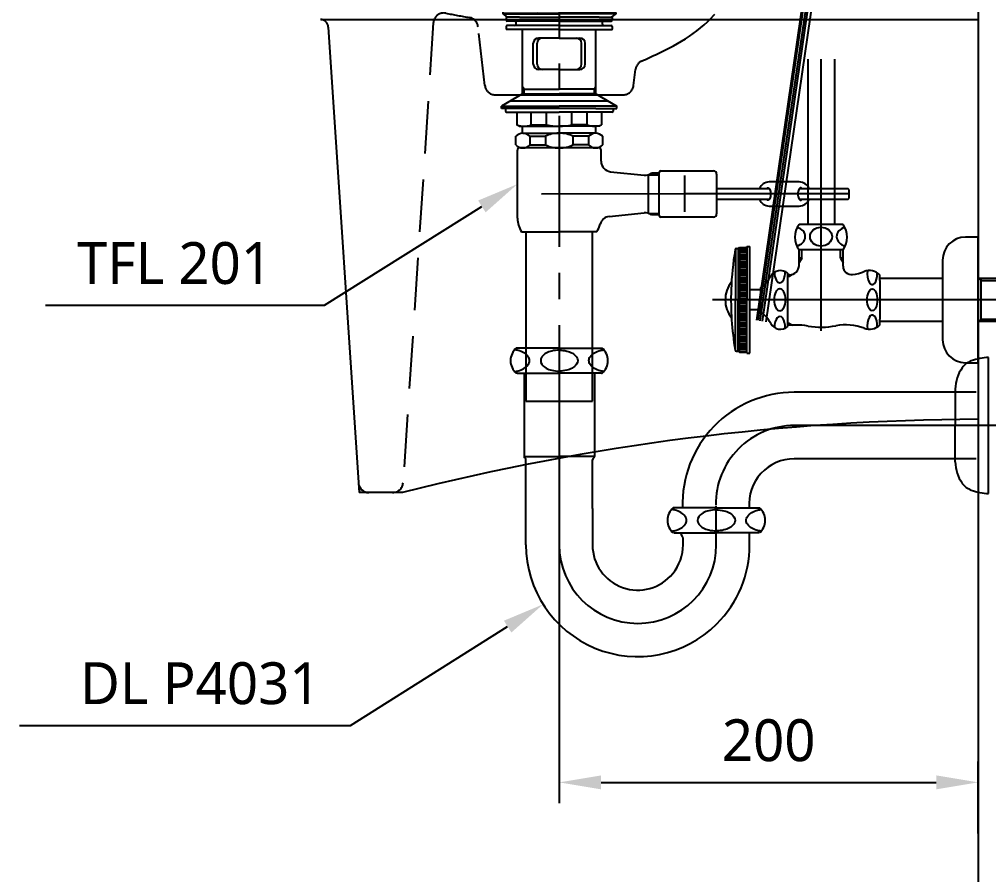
# Model space of a CAD drawing. Extents: x 0 to 6125, y 0 to 2100.
# Drawn here: x 1903.9 to 2366.7, y 444.7 to 853.2 of the extents above; entities that cross this region are included whole.
import ezdxf

# ---------------------------------------------------------------- set-up
doc = ezdxf.new("R2010")
doc.units = 0
doc.header["$LTSCALE"] = 50
doc.header["$MEASUREMENT"] = 0
doc.linetypes.add('CENTER', pattern=[2, 1.25, -0.25, 0.25, -0.25])
doc.linetypes.add('HIDDEN', pattern=[0.375, 0.25, -0.125])
doc.layers.get('0').update_dxf_attribs({"linetype": 'CONTINUOUS'})
doc.layers.get('DEFPOINTS').update_dxf_attribs({"linetype": 'CONTINUOUS'})
for name, color, linetype in [('1', 2, 'CENTER'), ('2', 2, 'HIDDEN'), ('3', 3, 'CONTINUOUS'), ('4', 4, 'CONTINUOUS'), ('6', 6, 'CONTINUOUS'), ('7', 7, 'CONTINUOUS')]:
    doc.layers.add(name, color=color, linetype=linetype)
doc.styles.get("Standard").update_dxf_attribs({"font": 'NanumGothic.ttf'})
doc.dimstyles.get("Standard").update_dxf_attribs({"dimtxt": 2.5, "dimasz": 2, "dimexe": 2, "dimexo": 1, "dimgap": 1.5, "dimtad": 1, "dimdec": 0, "dimlfac": 10, "dimrnd": 0.5, "dimzin": 0, "dimdsep": 46, "dimtxsty": 'Standard', "dimcen": 0, "dimclrt": 2, "dimadec": 0, "dimazin": 0, "dimtfac": 1, "dimtdec": 0, "dimtmove": 0, "dimatfit": 3, "dimfxl": 1, "dimtolj": 1, "dimtzin": 0, "dimarcsym": 0})

# ---------------------------------------------------------------- blocks, each defined once
blk = doc.blocks.new('A$C60B437B5')
at = {"layer": '7'}
for p, q in [((80.91063734702584, 0.5427376195686975), (108.0567375117171, 186.0993032576714)), ((105.4316735581251, 182.5679154462607), (79.10722356688711, 0.9046298137564008)), ((105.9907799687207, 182.4490737100125), (79.66924053427829, 0.7918495102351244)), ((81.95266783860279, 0.333632695807637), (108.8400104392549, 184.6859056204441)), ((109.7818690297499, 181.1278663073283), (83.58542889809723, 0.005985491981618907)), ((109.9162978648346, 181.6146791233489), (83.61526353024783, -1.442693019271246e-06))]:
    blk.add_line(p, q, dxfattribs=at)
blk = doc.blocks.new('A$C23220288')
at = {"color": 3}
for p, q in [((229.2403696932324, 193.3692127883531), (149.1114466594954, 56.50942128033944)), ((343.0739467005733, 193.3692127883531), (229.2403696932324, 193.3692127883531))]:
    blk.add_line(p, q, dxfattribs=at)
at = {"layer": '1', "color": 3}
blk.add_solid([(151.9880160816338, 54.82524211209841), (146.2348772373589, 58.19360044858058), (139.0063716500499, 39.2500047475171)], dxfattribs=at)
at = {"layer": '6'}
for p, q in [((45.53208794341117, 145.0000047446824), (45.53208794341299, 66.00000474751971)), ((51.88208794341517, 15.28745934882556), (51.88208794341335, 145.0000047446824)), ((58.23208794341554, 145.0000047446824), (58.23208794341735, 66.00000474751971)), ((58.23208794341735, 66.00000474751971), (41.38208794341335, 66.00000474751971)), ((62.38208794341699, 66.00000474751971), (58.23208794341735, 66.00000474751971)), ((126.8820879434152, 60.00000474752062), (120.8820879434206, 60.00000474752062)), ((126.8820879434152, 4.747520620185242e-06), (126.8820879434152, 60.00000474752062)), ((10.96690330580896, 54.00000474751926), (10.96690330580896, 30.00000474752062)), ((11.55833729019105, 54.50000474752107), (12.38208794341699, 54.50000474752107)), ((12.38208794341699, 54.50000474752107), (12.88208794340972, 55.00000474752062)), ((12.38208794341699, 54.50000474752107), (12.38208794341699, 30.00000474752062)), ((12.88208794340972, 55.00000474752062), (12.88208794340972, 30.00000474752062)), ((12.88208794340972, 55.00000474752062), (16.0820879434159, 55.00000474752062)), ((12.88208794340972, 54.58852328397063), (16.38208794341335, 54.58852328397063)), ((12.88208794340972, 53.58852328396927), (16.38208794341335, 53.58852328396927)), ((12.88208794340972, 52.58852328397018), (16.38208794341335, 52.58852328397018)), ((12.88208794340972, 51.58852328397109), (16.38208794341335, 51.58852328397109)), ((16.38208794341335, 55.50000474752017), (17.88208794340972, 55.50000474752017)), ((16.38208794341335, 55.30000474752035), (16.38208794341335, 55.50000474752017)), ((16.38208794341335, 55.30000474752035), (16.38208794341335, 30.00000474752062)), ((17.88208794340972, 54.50000474752107), (17.88208794340972, 55.50000474752017)), ((17.88208794340972, 30.00000474752062), (17.88208794340972, 54.50000474752107)), ((41.38208794341335, 46.50000474751926), (41.38208794341335, 54.00000474751926)), ((62.38208794341699, 54.00000474752153), (41.38208794341335, 54.00000474751926)), ((42.63208794341335, 50.00000474752062), (42.63208794341335, 54.00000474751926)), ((61.13208794341699, 50.00000474752062), (61.13208794341699, 54.00000474752153)), ((62.38208794341699, 46.0883732637709), (62.38208794341699, 54.00000474752153)), ((12.88208794340972, 50.58852328396972), (16.38208794341335, 50.58852328396972)), ((12.88208794340972, 49.58852328397063), (16.38208794341335, 49.58852328397063)), ((12.88208794340972, 48.58852328396927), (16.38208794341335, 48.58852328396927)), ((12.88208794340972, 47.58852328397018), (16.38208794341335, 47.58852328397018)), ((12.88208794340972, 46.58852328397109), (16.38208794341335, 46.58852328397109)), ((42.63208794341335, 50.00000474752062), (41.38208794341335, 50.00000474752062)), ((42.63208794341335, 50.00000474752062), (41.38208794341335, 47.83494123806042)), ((62.38208794341699, 50.00000474752062), (61.13208794341699, 50.00000474752062)), ((61.13208794341699, 50.00000474752062), (62.38208794341699, 47.83494123806042)), ((109.882087943417, 49.00000474751926), (109.882087943417, 11.00000474751971)), ((12.88208794340972, 45.58852328396972), (16.38208794341335, 45.58852328396972)), ((12.88208794340972, 44.58852328397063), (16.38208794341335, 44.58852328397063)), ((12.88208794340972, 43.58852328396927), (16.38208794341335, 43.58852328396927)), ((12.88208794340972, 42.58852328397018), (16.38208794341335, 42.58852328397018)), ((35.96869048378903, 42.00000474752107), (35.96869048378903, 42.72071896179261)), ((35.96869048378903, 18.00000474752017), (35.96869048378903, 42.00000474752107)), ((36.88208794341517, 42.00000474752107), (35.96869048378903, 42.00000474752107)), ((36.88208794341517, 41.25000474752062), (38.18112604908674, 42.19158276261771)), ((36.88208794341517, 41.25000474752062), (36.88208794341517, 42.00000474752107)), ((79.88321509277012, 39.25113189688238), (79.88321509277012, 41.99889685077471)), ((12.88208794340972, 41.58852328397109), (16.38208794341335, 41.58852328397109)), ((12.88208794340972, 40.58852328396972), (16.38208794341335, 40.58852328396972)), ((12.88208794340972, 39.58852328397063), (16.38208794341335, 39.58852328397063)), ((12.88208794340972, 38.58852328396927), (16.38208794341335, 38.58852328396927)), ((12.88208794340972, 37.58852328397018), (16.38208794341335, 37.58852328397018)), ((27.85527808065308, 41.32151789551165), (27.30291362049866, 40.36479458622273)), ((36.88208794341517, 41.25000474752062), (35.96869048378903, 41.25000474752062)), ((109.882087943417, 40.25000474751926), (79.88208794341699, 40.25000474752153)), ((79.88208794341699, 39.25000474752017), (79.88208794341699, 20.75000474752107)), ((137.8820879434188, 40.25000474751926), (126.8820879434152, 40.25000474751926)), ((126.8820879434152, 39.63304546446273), (126.8820879434152, 20.36761479056543)), ((128.3820879434206, 39.25000474752017), (127.382087943417, 40.25000474751926)), ((128.3820879434206, 19.75000474751971), (128.3820879434206, 40.25000474752153)), ((128.3820879434206, 39.25000474752017), (138.8820879434224, 39.25000474752017)), ((138.8820879434224, 39.25000474752017), (137.8820879434188, 40.25000474751926)), ((138.757804236795, 20.75000474752107), (138.757804236795, 39.25000474752017)), ((12.88208794340972, 36.58852328397109), (16.38208794341335, 36.58852328397109)), ((12.88208794340972, 35.58852328396972), (16.38208794341335, 35.58852328396972)), ((12.88208794340972, 34.58852328397063), (16.38208794341335, 34.58852328397063)), ((12.88208794340972, 33.58852328396927), (16.38208794341335, 33.58852328396927)), ((12.88208794340972, 32.58852328397018), (16.38208794341335, 32.58852328397018)), ((22.96869048378721, 34.75000474751971), (17.88208794340972, 34.75000474751971)), ((22.96869048378721, 35.73234706307096), (22.96869048378721, 34.75000474751971)), ((22.96869048378721, 34.75000474751971), (22.96869048378721, 25.25000474751926)), ((150.4176279641997, 30.00000474752062), (2.901335392380133e-06, 30.00000474752062)), ((10.96690330580896, 6.000004747519711), (10.96690330580896, 30.00000474752062)), ((12.38208794341699, 5.500004747520165), (12.38208794341699, 30.00000474752062)), ((12.88208794340972, 31.58852328397109), (16.38208794341335, 31.58852328397109)), ((12.88208794340972, 30.58852328396972), (16.38208794341335, 30.58852328396972)), ((12.88208794340972, 5.00000474752062), (12.88208794340972, 30.00000474752062)), ((12.88208794340972, 29.41148621107152), (16.38208794341335, 29.41148621107152)), ((12.88208794340972, 28.41148621107016), (16.38208794341335, 28.41148621107016)), ((16.38208794341335, 4.700004747520893), (16.38208794341335, 30.00000474752062)), ((17.88208794340972, 4.500004747521075), (17.88208794340972, 30.00000474752062)), ((12.88208794340972, 27.41148621107106), (16.38208794341335, 27.41148621107106)), ((12.88208794340972, 26.4114862110697), (16.38208794341335, 26.4114862110697)), ((12.88208794340972, 25.41148621107061), (16.38208794341335, 25.41148621107061)), ((12.88208794340972, 24.41148621107152), (16.38208794341335, 24.41148621107152)), ((12.88208794340972, 23.41148621107016), (16.38208794341335, 23.41148621107016)), ((22.96869048378721, 25.25000474751926), (17.88208794340972, 25.25000474751926)), ((22.96869048378721, 24.26766243196801), (22.96869048378721, 25.25000474751926)), ((12.88208794340972, 22.41148621107106), (16.38208794341335, 22.41148621107106)), ((12.88208794340972, 21.4114862110697), (16.38208794341335, 21.4114862110697)), ((12.88208794340972, 20.41148621107061), (16.38208794341335, 20.41148621107061)), ((12.88208794340972, 19.41148621107152), (16.38208794341335, 19.41148621107152)), ((27.85527808065308, 18.67849159952959), (27.30291362049866, 19.63521490881624)), ((36.88208794341517, 18.75000474752062), (35.96869048378903, 18.75000474752062)), ((36.88208794341517, 18.00000474752017), (36.88208794341517, 18.75000474752062)), ((36.88208794341517, 18.75000474752062), (38.18112604908674, 18.00000474752017)), ((79.88208794341699, 18.00000474752017), (79.88208794341699, 20.75000474752107)), ((109.882087943417, 19.75000474751971), (79.88208794341699, 19.75000474751971)), ((79.88208794341699, 19.75000474751971), (79.88208794341699, 19.56826546263449)), ((79.88208794341699, 18.00000474752017), (79.88208794341699, 19.56826546263449)), ((137.8820879434188, 19.75000474751971), (126.8820879434152, 19.75000474751971)), ((127.382087943417, 19.75000474751971), (128.3820879434206, 20.75000474752107)), ((128.3820879434206, 20.75000474752107), (138.8820879434224, 20.75000474752107)), ((137.8820879434188, 19.75000474751971), (138.8820879434224, 20.75000474752107)), ((12.88208794340972, 18.41148621107016), (16.38208794341335, 18.41148621107016)), ((12.88208794340972, 17.41148621107106), (16.38208794341335, 17.41148621107106)), ((12.88208794340972, 16.4114862110697), (16.38208794341335, 16.4114862110697)), ((12.88208794340972, 15.41148621107061), (16.38208794341335, 15.41148621107061)), ((12.88208794340972, 14.41148621107152), (16.38208794341335, 14.41148621107152)), ((35.96869048378903, 17.27929053324863), (35.96869048378903, 18.00000474752017)), ((39.59388047820721, 18.00000474752017), (35.96869048378903, 18.00000474752017)), ((12.88208794340972, 13.41148621107016), (16.38208794341335, 13.41148621107016)), ((12.88208794340972, 12.41148621107106), (16.38208794341335, 12.41148621107106)), ((12.88208794340972, 11.4114862110697), (16.38208794341335, 11.4114862110697)), ((12.88208794340972, 10.41148621107061), (16.38208794341335, 10.41148621107061)), ((12.88208794340972, 9.41148621107152), (16.38208794341335, 9.41148621107152)), ((11.55833729019105, 5.500004747520165), (12.38208794341699, 5.500004747520165)), ((12.38208794341699, 5.500004747520165), (12.88208794340972, 5.00000474752062)), ((12.88208794340972, 8.411486211070155), (16.38208794341335, 8.411486211070155)), ((12.88208794340972, 7.411486211071065), (16.38208794341335, 7.411486211071065)), ((12.88208794340972, 6.4114862110697), (16.38208794341335, 6.4114862110697)), ((12.88208794340972, 5.41148621107061), (16.38208794341335, 5.41148621107061)), ((12.88208794340972, 5.00000474752062), (16.0820879434159, 5.00000474752062)), ((16.38208794341335, 4.500004747521075), (16.38208794341335, 4.700004747520893)), ((16.38208794341335, 4.500004747521075), (17.88208794340972, 4.500004747521075)), ((120.8820879434206, 4.747520620185242e-06), (126.8820879434152, 4.747520620185242e-06))]:
    blk.add_line(p, q, dxfattribs=at)
for centre, radius, start, end in [((49.38208794341517, 60.00000474752176), 10, 143.1301023541221, 216.8698976458779), ((54.38208794341517, 60.00000474752176), 10, 323.1301023541221, 36.8698976458779), ((120.8820879434206, 49.00000474752267), 11, 90, 180), ((153.8820879434134, 30.00000474752176), 145, 170.5065900016866, 178.0568579172545), ((11.55833729019105, 53.80000474752057), 0.7, 90, 170.5065900016738), ((16.0820879434159, 55.30000474752148), 0.3, 270, 0), ((36.88208794341517, 46.50000474752267), 4.5, 270, 0), ((32.49455339573797, 38.64303104350518), 5.356973704017297, 49.56943438416606, 149.9999999999784), ((66.38208794341335, 46.08837326377204), 4, 180, 277.7116784593998), ((63.58725590669746, 66.72771249696359), 24.82770774944122, 277.7116784593998, 290.9661374696676), ((74.97572309331372, 37.00725160344325), 7.000000000000001, 45.48706363701259, 110.9661374696676), ((20.13632116142799, 29.95467150402681), 14, 141.7859267407797, 179.7527285078997), ((15.17855796751246, 47.36479458622432), 14, 303.8098204146526, 329.9999999999784), ((153.8820879434134, 30.00000474752176), 145, 178.0568579172545, 189.4934099983134), ((20.13632116142799, 30.07551077605092), 14, 180.2472714921003, 218.2140732592202), ((15.17855796751246, 12.63521490881919), 14, 30.0000000000216, 56.19017958534743), ((32.49455339573797, 21.35697845153834), 5.356973704017297, 210.0000000000216, 310.4305656157208), ((39.59388221596964, -19.99999525247824), 38, 80.69517649473931, 90.00000262010126), ((51.88208794341517, 55.00000474752176), 38, 260.6951744681883, 280.7372739940156), ((63.58725590669746, -6.727703001920077), 24.82770774944122, 69.03386253033239, 100.7372750192558), ((74.97572309331372, 22.99275789160026), 7.000000000000001, 249.0338625303324, 314.5000000000275), ((120.8820879434206, 11.00000474752085), 11, 180, 270), ((11.55833729019105, 6.200004747520666), 0.7, 189.4934099983262, 270), ((16.0820879434159, 4.70000474752203), 0.3, 0, 90)]:
    blk.add_arc(centre, radius, start, end, dxfattribs=at)
for centre, major_axis, ratio, start_param, end_param in [((39.10882306962958, 60.22758886634108), (-5.229462047218803, 3.869351417327328e-12), 0.8663914056740539, 1.800504353767164, 4.443057795125139), ((64.56476287185069, 60.22758886634108), (5.22946204721841, 1.881421813099497e-12), 0.8663914056741299, 1.824119450324184, 4.498970222125921), ((32.20343538761153, 43.59228836614091), (1.273976081286689e-11, 5.399012755244749), 0.4782041641486401, 1.649186921734261, 4.692658194343605), ((76.32102568367554, 42.50490651256439), (-3.320741573082674e-12, 5.217781285325716), 0.4600900844945636, 1.29201826515198, 4.793094980801548), ((76.32102568367554, 17.58571871743641), (3.144304871859598e-12, 5.217781285325703), 0.4600900844946166, 4.613778576314412, 8.151219719204596), ((32.20343538761153, 16.67956694058955), (3.907600487817031e-10, 5.399012755225271), 0.4782041641520552, 4.681700192045342, 7.825212733867868)]:
    blk.add_ellipse(centre, major_axis=major_axis, ratio=ratio, start_param=start_param, end_param=end_param, dxfattribs=at)
for centre, major_axis, ratio in [((51.88208794341335, 60.22758886634108), (5.229462047218419, -3.202016225048326e-16), 0.8663914056741172), ((32.20343538761153, 30.00000474752085), (-3.305832662220062e-16, -5.399012755244215), 0.4782041641486522), ((76.32102568367554, 30.00000474752085), (-3.120660002568986e-14, -5.217781285324889), 0.4600900844948086)]:
    blk.add_ellipse(centre, major_axis=major_axis, ratio=ratio, dxfattribs=at)
at = {"layer": '1', "color": 2, "insert": (290.2539157525025, 211.6594218988008), "char_height": 20, "attachment_point": 5}
blk.add_mtext('R{\\f??|b0|i0|c0|p49; }1/2', dxfattribs=at)
blk = doc.blocks.new('A$C199A413F')
at = {"layer": '1'}
blk.add_line((50.83334712561009, 143.405590546542), (4.166680458940391, 143.4055905465418), dxfattribs=at)
at = {"layer": '3'}
for p, q in [((12.50001379227615, 194.5999985463214), (11.26869249661104, 196.7327095908519)), ((11.38523183982034, 196.5308575273372), (27.50001379227615, 196.5308575273372)), ((27.50001379227615, 194.5999985463214), (12.50001379227615, 194.5999985463214)), ((15.01528850877366, 194.4157063716744), (25.75001379227251, 193.71433736131)), ((27.50001379227615, 194.5999985463214), (25.75001379227251, 193.71433736131)), ((43.61479574473196, 196.5308575273372), (27.50001379227615, 196.5308575273372)), ((27.50001379227615, 194.5999985463214), (29.25001379227615, 193.71433736131)), ((27.50001379227615, 194.5999985463214), (42.50001379227615, 194.5999985463214)), ((39.98473907578591, 194.4157063716744), (29.25001379227615, 193.71433736131)), ((42.50001379227615, 194.5999985463214), (43.73133508793762, 196.7327095908519)), ((19.22535202505605, 189.7207063317165), (16.50714679478915, 193.5736759297475)), ((25.75001379227251, 193.71433736131), (25.75001379227251, 185.9999985463224)), ((26.98233785331104, 194.3380068402899), (26.55001379227178, 187.9301255652439)), ((28.01768973123762, 194.3380068402899), (28.45001379227688, 187.9301255652439)), ((29.25001379227615, 193.71433736131), (29.25001379227615, 185.9999985463224)), ((35.77467555950352, 189.7207063317165), (38.49288078977042, 193.5736759297475)), ((0.5000137922761496, 185.5999985463217), (0.5000137922761496, 184.9999985463211)), ((10.20001379228052, 185.9999985463224), (0.9000137922776048, 185.9999985463224)), ((27.50001379227615, 185.9999985463224), (10.20001379228052, 185.9999985463224)), ((17.14358907334463, 185.9999985463213), (18.59110901305758, 186.8357245731687)), ((26.55001379227178, 187.954321372934), (27.50001379227615, 187.954321372934)), ((26.75311297808366, 185.9999985463213), (26.55001379227178, 187.954321372934)), ((28.45001379227688, 187.954321372934), (27.50001379227615, 187.954321372934)), ((27.50001379227615, 185.9999985463224), (44.80001379227906, 185.9999985463224)), ((28.24691460646864, 185.9999985463213), (28.45001379227688, 187.954321372934)), ((37.85643851120403, 185.9999985463213), (36.408918571502, 186.8357245731687)), ((44.80001379227906, 185.9999985463224), (54.10001379227469, 185.9999985463224)), ((54.50001379227251, 185.5999985463217), (54.50001379227251, 184.9999985463211)), ((0.5000137922761496, 184.9999985463211), (27.50001379227615, 184.9999985463211)), ((0.5000137922761496, 184.9999985463211), (2.642235802391951, 183.4999985463224)), ((2.198179495349905, 183.2999985463215), (2.198179495349905, 181.9999985463215)), ((8.500012340497051, 183.4999985463224), (2.398179495346994, 183.4999985463224)), ((27.50001379227615, 181.499998546322), (2.698179495353543, 181.499998546322)), ((8.500012340497051, 183.4999985463224), (27.50001379227615, 183.4999985463224)), ((54.50001379227251, 184.9999985463211), (27.50001379227615, 184.9999985463211)), ((46.50001524405161, 183.4999985463224), (27.50001379227615, 183.4999985463224)), ((27.50001379227615, 181.499998546322), (52.30184808920603, 181.499998546322)), ((46.50001524405161, 183.4999985463224), (52.6018480892053, 183.4999985463224)), ((54.50001379227251, 184.9999985463211), (52.35779178216762, 183.4999985463224)), ((52.80184808919876, 183.2999985463215), (52.80184808919876, 181.9999985463215)), ((2.198179495349905, 178.999998546322), (2.198179495349905, 177.6999985463209)), ((27.50001379227615, 177.4999985463211), (2.398179495346994, 177.4999985463211)), ((27.50001379227615, 179.4999985463215), (2.698179495353543, 179.4999985463215)), ((10.00001379227615, 146.9055905465422), (10.00001379227615, 177.4999985463211)), ((27.50001379227615, 179.4999985463215), (52.30184808920603, 179.4999985463215)), ((27.50001379227615, 177.4999985463211), (52.6018480892053, 177.4999985463211)), ((45.00001379227615, 146.9055905465422), (45.00001379227615, 177.4999985463211)), ((52.80184808919876, 178.999998546322), (52.80184808919876, 177.6999985463209)), ((27.50001379227615, 173.4999985463224), (17.62564512151221, 173.4999985463224)), ((27.50001379227615, 173.4999985463224), (37.37438246303645, 173.4999985463224)), ((15.12564512151221, 160.9999985463224), (15.12564512151221, 170.9999985463224)), ((16.89341207447433, 160.9999985463224), (16.89341207447433, 170.9999985463224)), ((38.10661551007433, 160.9999985463224), (38.10661551007433, 170.9999985463224)), ((39.87438246303645, 160.9999985463224), (39.87438246303645, 170.9999985463224)), ((27.50001379227615, 158.4999985463224), (17.62564512151221, 158.4999985463224)), ((27.50001379227615, 158.4999985463224), (37.37438246303645, 158.4999985463224)), ((10.70001379227324, 148.999998546322), (10.00001379227615, 150.2124341116206)), ((10.00001379227615, 148.999998546322), (27.50001379227615, 148.999998546322)), ((10.70001379227324, 146.9055905465422), (10.70001379227324, 148.999998546322)), ((45.00001379227615, 148.999998546322), (27.50001379227615, 148.999998546322)), ((44.30001379227906, 148.999998546322), (45.00001379227615, 150.2124341116206)), ((44.30001379227906, 146.9055905465422), (44.30001379227906, 148.999998546322)), ((10.00001379227615, 146.9055905465422), (1.379227614961565e-05, 140.9055905465419)), ((10.00001379227615, 146.9055905465422), (27.50001379227615, 146.9055905465422)), ((45.00001379227615, 146.9055905465422), (27.50001379227615, 146.9055905465422)), ((45.00001379227615, 146.9055905465422), (55.00001379227615, 140.9055905465419)), ((1.379227614961565e-05, 140.9055905465419), (27.50001379227615, 140.9055905465419)), ((1.379227614961565e-05, 139.9055905465417), (1.379227614961565e-05, 140.9055905465419)), ((10.00001379227615, 139.9055905465417), (1.379227614961565e-05, 139.9055905465417)), ((1.807884550915333, 139.9055905465417), (1.807884550915333, 138.6055905465417)), ((45.00001379227615, 139.9055905465417), (10.00001379227615, 139.9055905465417)), ((55.00001379227615, 140.9055905465419), (27.50001379227615, 140.9055905465419)), ((45.00001379227615, 139.9055905465417), (55.00001379227615, 139.9055905465417)), ((53.19214303363697, 139.9055905465417), (53.19214303363697, 138.6055905465417)), ((55.00001379227615, 139.9055905465417), (55.00001379227615, 140.9055905465419)), ((2.307884550915333, 138.1055905465411), (7.307884550915333, 138.1055905465411)), ((7.307884550915333, 138.1055905465411), (27.50001379227615, 138.1055905465411)), ((7.307884550915333, 138.1055905465411), (7.307884550915333, 131.9829408157312)), ((14.08266683729016, 131.9829408157312), (14.08266683729016, 138.1055905465411)), ((21.48332923058479, 131.9829408157312), (21.48332923058479, 138.1055905465411)), ((47.69214303363333, 138.1055905465411), (27.50001379227615, 138.1055905465411)), ((33.51669835397479, 131.9829408157312), (33.51669835397479, 138.1055905465411)), ((40.91736074726941, 131.9829408157312), (40.91736074726941, 138.1055905465411)), ((52.69214303363333, 138.1055905465411), (47.69214303363333, 138.1055905465411)), ((47.69214303363333, 138.1055905465411), (47.69214303363333, 131.9829408157312)), ((8.30788455091897, 131.4055905465415), (7.307884550915333, 131.9829408157312)), ((8.30788455091897, 131.4055905465415), (9.70788455091315, 131.4055905465415)), ((9.70788455091315, 131.4055905465415), (27.50001379227615, 131.4055905465415)), ((10.00001379227615, 127.9943509401875), (10.00001379227615, 131.4055905465415)), ((14.08266683729016, 131.9829408157312), (21.48332923058479, 131.9829408157312)), ((45.29214303363551, 131.4055905465415), (27.50001379227615, 131.4055905465415)), ((40.91736074726941, 131.9829408157312), (33.51669835397479, 131.9829408157312)), ((45.00001379227615, 127.9943509401875), (45.00001379227615, 131.4055905465415)), ((46.6921430336406, 131.4055905465415), (45.29214303363551, 131.4055905465415)), ((46.6921430336406, 131.4055905465415), (47.69214303363333, 131.9829408157312)), ((6.75631822068317, 122.4433742192963), (6.75631822068317, 126.5566228733479)), ((10.14370936387058, 127.9999985463218), (27.25631822068681, 127.9999985463218)), ((13.531100507058, 126.5566228733479), (13.531100507058, 122.4433742192963)), ((13.531100507058, 126.5566228733479), (20.93176290034171, 126.5566228733479)), ((20.93176290034171, 126.5566228733479), (20.93176290034171, 122.4433742192963)), ((44.85631822067808, 127.9999985463218), (27.74370936387277, 127.9999985463218)), ((41.46892707750158, 126.5566228733479), (34.06826468420695, 126.5566228733479)), ((34.06826468420695, 126.5566228733479), (34.06826468420695, 122.4433742192963)), ((41.46892707750158, 126.5566228733479), (41.46892707750158, 122.4433742192963)), ((48.24370936386549, 122.4433742192963), (48.24370936386549, 126.5566228733479)), ((27.50001379227615, 120.9999985463224), (8.500013792279788, 120.9999985463224)), ((13.531100507058, 122.4433742192963), (20.93176290034171, 122.4433742192963)), ((44.85631822067808, 120.9999985463224), (27.50001379227615, 120.9999985463224)), ((41.46892707750158, 122.4433742192963), (34.06826468420695, 122.4433742192963)), ((44.30001379227906, 120.9999985463224), (44.85631822067808, 120.9999985463224)), ((44.85631822067808, 120.9999985463224), (45.25631822067953, 120.9999985463224)), ((46.50001379227979, 120.9999985463224), (45.00001379227615, 120.9999985463224)), ((7.50001379227615, 87.3976534701643), (7.50001379227615, 119.9999985463211)), ((47.50001379227615, 114.6357584892968), (47.50001379227615, 119.9999985463211)), ((51.96734817410834, 109.6642127196975), (68.00157609460803, 107.9462597282151)), ((70.03024557837853, 108.1999985463216), (75.13581377741139, 108.1999985463216)), ((70.16932890090902, 89.74999854632131), (70.16932890090902, 108.2499985463215)), ((71.50001379227979, 108.999998546322), (71.50001379227979, 108.1999985463216)), ((75.16121710816878, 108.999998546322), (71.50001379227979, 108.999998546322)), ((75.13581377741139, 108.1999985463216), (75.13581377741139, 109.1999985463218)), ((75.13581377741139, 88.79999854632217), (75.13581377741139, 108.1999985463216)), ((75.93581377741066, 109.9999985463211), (101.1358137774077, 109.9999985463211)), ((87.50001379227615, 90.46208366060284), (87.50001379227615, 107.8999985463219)), ((102.6358137774114, 108.4999985463224), (102.6358137774114, 102.728807056514)), ((102.6358137774114, 102.728807056514), (102.6358137774114, 89.49999854632154)), ((138.8387308072852, 104.7627918409852), (127.7798302030715, 104.7600360689668)), ((142.1251204011533, 104.7636107777663), (138.8387308072852, 104.7627918409852)), ((87.50001379227615, 98.99999854632199), (19.00001591906403, 98.98292900350805)), ((165.9539071844611, 99.01954850447908), (87.50001379227615, 98.99999854632199)), ((121.86803824259, 101.5085628061773), (102.4277088172421, 101.5037184624413)), ((127.8177262540685, 101.5100454113932), (121.8680382425719, 101.5085628061754)), ((165.4532842239678, 101.5194238316566), (142.0888440878007, 101.5136016371523)), ((165.9534088036489, 101.0195484423837), (165.4532842239678, 101.5194238316566)), ((165.9544055652714, 97.01954856657574), (165.9534088036489, 101.0195484423837)), ((103.228746346711, 96.50391791807374), (127.8189722061015, 96.51004556663383)), ((127.7826958927399, 93.26003642601722), (139.1053408629341, 93.26285792060276)), ((139.1053408629341, 93.26285792060276), (142.1279860908217, 93.263611134818)), ((142.0900900398246, 96.51360179239134), (165.4545301760008, 96.5194239868971)), ((165.4545301760008, 96.5194239868971), (165.9544055652714, 97.01954856657574)), ((51.36889582915319, 88.27166447884395), (68.00157609460803, 90.05373736442891)), ((70.16932890090902, 89.74999854632131), (75.13581377741139, 89.74999854632131)), ((71.50001379227979, 88.99999854632199), (71.50001379227979, 89.79999854632126)), ((75.16121710816878, 88.99999854632199), (71.50001379227979, 88.99999854632199)), ((101.1358137774077, 87.99999854632176), (75.93581377741066, 87.99999854632176)), ((9.500016507714463, 80.99999854632131), (27.50001379227615, 80.99999854632131)), ((11.62501379227979, 80.99999854632131), (11.62501379227979, -1.453678919460799e-06)), ((45.5000110768342, 80.99999854632244), (27.50001379227615, 80.99999854632244)), ((43.37501379227979, -1.453678919460799e-06), (43.37501379227979, 80.99999854632244)), ((11.62501379227979, -1.453678919460799e-06), (43.37501379227979, -1.453678919460799e-06))]:
    blk.add_line(p, q, dxfattribs=at)
for points in [[(126.4444112856927, 101.5097031944684, -0.04423808873125867), (126.696468718259, 101.7891642476339, -0.1892733445989516), (127.130956634197, 101.9598742889597, -0.1892733445989251), (127.5655295747838, 101.78938080927, -0.1010586224216548), (128.0619249377669, 101.0960712550101, -0.05930153482432667), (128.3378489144252, 100.2087139876395, -0.04572153570999436), (128.4479752537063, 99.01020238578315, -0.04572153570998768)], [(143.4621590561692, 101.5139438540771, 0.04423808873125641), (143.2099623768845, 101.7932792519526, 0.1892733445989516), (142.7753894363086, 101.9637727316436, 0.1892733445989251), (142.3409015203706, 101.7930626903184, 0.1010586224216548), (141.8448517512061, 101.0995058282469, 0.05930153482432667), (141.5693700506235, 100.2120111558664, 0.04572153570999436), (141.4598410401941, 99.01344481800254, 0.04572153570998768)], [(128.4479752537063, 99.01020238578315, -0.04572153570998768), (128.3384462432696, 97.81163604791766, -0.05930153482432479), (128.0629645426998, 96.92414137553908, -0.1010586224216646), (127.5669147735352, 96.23058451346799, -0.1892733445989545), (127.1324268575954, 96.05987447214227, -0.1892733445989366), (126.6978539170104, 96.23036795183236, -0.04423808873126331), (126.4456572377239, 96.50970334970759, -0.0593015348243237)], [(141.4598410401941, 99.01344481800254, 0.04572153570998768), (141.5699673794679, 97.81493321614516, 0.05930153482432479), (141.8458913561371, 96.92757594877628, 0.1010586224216646), (142.3422867191184, 96.23426639451588, 0.1892733445989545), (142.7768596596961, 96.063772914825, 0.1892733445989366), (143.2113475756341, 96.23448295615026, 0.0442380887311111), (143.4634050082004, 96.5139440093161, 0.0593015348243237)]]:
    blk.add_lwpolyline(points, format="xyb", dxfattribs=at)
for centre, radius, start, end in [((12.35001379228197, 196.5308575273372), 1.1, 97.32041366590283, 169.4261989782036), ((27.50001379227615, 78.59999854632235), 120, 90, 97.32041366590283), ((14.87290378278703, 192.420744978769), 2, 35.20232506651251, 86.26180948782907), ((27.50001379227615, 78.59999854632235), 120, 82.67958633409718, 90), ((40.12712380176526, 192.420744978769), 2, 93.73819051227535, 144.7976749334875), ((42.6500137922776, 196.5308575273372), 1.1, 10.57380102179635, 82.67958633409718), ((17.59110901305394, 188.567775380738), 2, 300.0000000000005, 35.20232506651251), ((37.40891857149836, 188.567775380738), 2, 144.7976749334875, 239.9999999999995), ((0.9000137922776048, 185.5999985463217), 0.4000000000000001, 90, 180), ((54.10001379227469, 185.5999985463217), 0.4000000000000001, 0, 90), ((2.398179495346994, 183.2999985463215), 0.2, 90, 180), ((2.698179495353543, 181.9999985463215), 0.5, 180, 270), ((6.000013792279788, 180.4999985463218), 1, 270, 90), ((49.00001379227979, 180.4999985463218), 1, 90, 270), ((52.30184808920603, 181.9999985463215), 0.5, 270, 0), ((52.6018480892053, 183.2999985463215), 0.2, 0, 90), ((2.698179495353543, 178.999998546322), 0.5, 90, 180), ((2.398179495346994, 177.6999985463209), 0.2, 180, 270), ((52.30184808920603, 178.999998546322), 0.5, 0, 90), ((52.6018480892053, 177.6999985463209), 0.2, 270, 0), ((17.62564512151221, 170.9999985463224), 2.5, 90, 180), ((19.39341207447433, 170.9999985463224), 2.5, 90, 180), ((35.60661551007433, 170.9999985463224), 2.5, 0, 90), ((37.37438246303645, 170.9999985463224), 2.5, 0, 90), ((17.62564512151221, 160.9999985463224), 2.5, 180, 270), ((19.39341207447433, 160.9999985463224), 2.5, 180, 270), ((35.60661551007433, 160.9999985463224), 2.5, 270, 0), ((37.37438246303645, 160.9999985463224), 2.5, 270, 0), ((2.307884550915333, 138.6055905465417), 0.5, 180, 270), ((52.69214303363333, 138.6055905465417), 0.5, 270, 0), ((10.69527569410275, 141.5847991546849), 10.18185161541168, 250.5679250163146, 289.4320749836854), ((27.30787245738247, 160.8579237794874), 29.45657727839682, 258.595566171502, 270.3737353978017), ((27.69215512716619, 160.8579237794874), 29.45657727839682, 269.6262646021982, 281.404433828498), ((44.30475189044591, 141.5847991546849), 10.18185161541168, 250.5679250163146, 289.4320749836854), ((10.14370936387058, 123.2921987579806), 4.704347304560343, 43.94093731921581, 136.0590626807842), ((27.03412198354999, 114.395519379471), 13.60629356471023, 89.0642953226083, 116.6471866114134), ((27.96590560100958, 114.395519379471), 13.60629356471023, 63.35281338858662, 90.9357046773917), ((44.85631822067808, 123.2921987579806), 4.704347304560343, 43.94093731921581, 136.0590626807842), ((10.14370936387058, 125.7077983346636), 4.704347304560343, 223.9409373192158, 316.0590626807842), ((8.500013792279788, 119.9999985463211), 1, 90, 180), ((27.03412198354999, 134.6044777131721), 13.60629356471023, 243.3528133885866, 270.9357046772873), ((27.96590560100958, 134.6044777131721), 13.60629356471023, 269.0642953226083, 296.6471866114134), ((44.85631822067808, 125.7077983346636), 4.704347304560343, 223.9409373192158, 316.0590626807842), ((46.50001379227979, 119.9999985463211), 1, 0, 90), ((52.50001379227615, 114.6357584892968), 5, 180, 263.8844964336714), ((68.40847111408584, 112.9296758700917), 5, 265.3321646790915, 308.1927197247174), ((75.93581377741066, 109.1999985463218), 0.8000000000000002, 90, 180), ((101.1358137774077, 108.4999985463224), 1.5, 0, 90), ((127.7810761551045, 99.76003622420615), 5, 90.01427755876261, 159.5269624440227), ((142.1263663531863, 99.76361093300682), 5, 20.50159267349754, 90.01427755876261), ((127.7814499407159, 98.26003627077807), 5, 200.5015926734976, 270.0142775587626), ((142.1267401387977, 98.26361097957988), 5, 270.0142775587626, 339.5269624440227), ((51.9015590391864, 83.3001184512301), 5, 96.11547581322195, 165.0404643173397), ((68.40847111408584, 85.07032122255112), 5, 51.80728027528264, 94.6678353208041), ((75.93581377741066, 88.79999854632217), 0.8000000000000002, 180, 270), ((101.1358137774077, 89.49999854632154), 1.5, 270, 0), ((20.48841935062956, 87.94658065279293), 13, 182.4200434152339, 212.3000081570792), ((34.51160823393002, 87.94658065279293), 13, 327.6999918429208, 345.0404659977749)]:
    blk.add_arc(centre, radius, start, end, dxfattribs=at)
blk = doc.blocks.new('*D39')
at = {"layer": '3', "color": 3, "lineweight": -2, "transparency": 16777216}
for p, q in [((2161.670493404684, 662.8085752822891), (2161.670493404684, 478.7626285868137)), ((2361.670493404687, 464.3021549345059), (2361.670493404687, 498.7626285868137)), ((2181.670493404684, 488.7626285868137), (2341.670493404687, 488.7626285868137))]:
    blk.add_line(p, q, dxfattribs=at)
at = {"layer": '3', "color": 3, "transparency": 16777216}
for points in [[(2181.670493404684, 492.095961920147), (2181.670493404684, 485.4292952534803), (2161.670493404684, 488.7626285868137)], [(2341.670493404687, 492.095961920147), (2341.670493404687, 485.4292952534803), (2361.670493404687, 488.7626285868137)]]:
    blk.add_solid(points, dxfattribs=at)
at = {"layer": 'DEFPOINTS', "color": 0, "transparency": 16777216}
for p in [(2161.670493404684, 670.8085752822891), (2361.670493404687, 488.7626285868137), (2361.670493404687, 456.3021549345059)]:
    blk.add_point(p, dxfattribs=at)
at = {"layer": '3', "color": 2, "transparency": 16777216, "insert": (2261.670493404685, 508.7626285868137), "char_height": 20, "attachment_point": 5}
blk.add_mtext('\\A1;200', dxfattribs=at)
blk = doc.blocks.new('A$C4DEC508D')
at = {"layer": '2', "ltscale": 2}
for p, q in [((262.2302329013255, 348.8956011405135), (199.4913988279295, 347.0075301231736)), ((194.6618250618048, 342.4568223637871), (188.1014386673924, 269.3731460508789)), ((267.3778600260302, 344.0644378975157), (269.6855603877848, 274.833427044714)), ((314.6021239213187, 310.00000119588), (261.5378427771248, 310.00000119588)), ((295.84667458275, 270.00000119588), (274.6827849226829, 270.0000011958764)), ((35.73909202007781, 224.3821592459171), (20.95992670274791, 1.195880031445995e-06)), ((60.33711544704056, 194.4284474649721), (57.10509326483589, 222.5171138656406)), ((131.3562337184594, 194.4284474649721), (132.232641392915, 202.0450792239535)), ((65.30434066165253, 190.00000119588), (75.34667458274998, 190.00000119588)), ((75.34667458274998, 190.00000119588), (95.84667458274635, 190.00000119588)), ((95.84667458274635, 190.00000119588), (116.3466745827536, 190.00000119588)), ((116.34667458275, 190.00000119588), (126.3922707591519, 190.00000119588)), ((20.95992670273699, 1.195880031445995e-06), (0.3466745827499835, 1.195880031445995e-06))]:
    blk.add_line(p, q, dxfattribs=at)
for centre, radius, start, end in [((262.3806354911358, 343.8978637463551), 5, 1.909152433093595, 91.72374674322585), ((199.6418014177398, 342.0097927290153), 5, 91.72374674322585, 174.8705685648348), ((274.6827849226829, 275.0000011958764), 5, 181.9091524330936, 270), ((118.3817696843471, 275.631560937687), 70, 297.195239287421, 354.8705685648348), ((40.72828134294832, 224.0535410775046), 5, 78.88690627164895, 176.2315968514751), ((139.9925820697972, 729.3965914909932), 510, 258.886906271649, 260.1777777796577), ((52.13786805022391, 221.9455601347254), 5, 6.563871551916393, 80.1777777796577), ((-0.4444764982472407, 506.8896920772277), 330, 294.2600413073114, 297.195239287421), ((137.1998666075233, 201.4735254930383), 5, 114.2600413073114, 173.4361284480836), ((65.30434066165253, 195.00000119588), 5, 186.5638715519164, 270), ((126.3890085038474, 195.00000119588), 5, 270, 353.4361284480836), ((16.27842282576967, 5.000001195880031), 5, 270, 356.2315968514751), ((4.946798883305746, 5.000001195880031), 5, 188.3658861240023, 270)]:
    blk.add_arc(centre, radius, start, end, dxfattribs=at)
blk = doc.blocks.new('*D55')
at = {"color": 3, "lineweight": -2, "transparency": 16777216}
for p, q in [((2406.435494274916, 934.2141672825067), (2598.79532071219, 934.2141672825067)), ((2588.79532071219, 914.2141672825067), (2588.79532071219, 259.2141672825068)), ((2369.670493404687, 239.2141672825068), (2598.79532071219, 239.2141672825068))]:
    blk.add_line(p, q, dxfattribs=at)
at = {"color": 3, "transparency": 16777216}
for points in [[(2585.461987378857, 914.2141672825067), (2592.128654045523, 914.2141672825067), (2588.79532071219, 934.2141672825067)], [(2585.461987378857, 259.2141672825068), (2592.128654045523, 259.2141672825068), (2588.79532071219, 239.2141672825068)]]:
    blk.add_solid(points, dxfattribs=at)
at = {"layer": 'DEFPOINTS', "color": 0, "transparency": 16777216}
for p in [(2398.435494274916, 934.2141672825067), (2361.670493404687, 239.2141672825069), (2588.79532071219, 239.2141672825068)]:
    blk.add_point(p, dxfattribs=at)
at = {"color": 2, "transparency": 16777216, "insert": (2568.79532071219, 586.7141672825072), "char_height": 20, "attachment_point": 5, "rotation": 90}
blk.add_mtext('\\A1;695', dxfattribs=at)

msp = doc.modelspace()

# ---------------------------------------------------------------- linework, layer by layer
msp.add_line((2361.670493404687, 981.2141672825041), (2361.670493404687, 674.2039735602107))
at = {"color": 3}
for p, q in [((2049.66530566863, 716.6861894591079), (2124.736881896404, 763.8653728022005)), ((1916.331972335297, 716.686189459108), (2049.66530566863, 716.6861894591079)), ((2061.973729955907, 515.9920365896621), (2137.045306183681, 563.1712199327546)), ((1903.937545594948, 515.9920365896622), (2061.973729955907, 515.9920365896621))]:
    msp.add_line(p, q, dxfattribs=at)
for points in [[(2122.963210239402, 766.6876413869138), (2126.510553553405, 761.043104217487), (2141.670493404684, 774.5074027442106)], [(2135.271634526679, 565.993488517468), (2138.818977840682, 560.3489513480412), (2153.978917691961, 573.8132498747648)]]:
    msp.add_solid(points, dxfattribs=at)
at = {"layer": '1', "linetype": 'ByBlock'}
msp.add_line((2361.670493404687, 1139.214167282507), (2361.670493404687, 239.2141672825069), dxfattribs=at)
at = {"layer": '1'}
msp.add_line((2161.670493404684, 1007.142599564702), (2161.670493404684, 616.9174185970201), dxfattribs=at)
at = {"layer": '3'}
for p, q in [((2361.670493404687, 997.2141672825069), (2361.670493404687, 853.2141672825069)), ((2361.670493404687, 853.2141672825069), (2361.670493404687, 662.2141672825069)), ((2086.783745524674, 627.2141672825069), (2066.170493404687, 627.2141672825069))]:
    msp.add_line(p, q, dxfattribs=at)
at = {"layer": '3', "color": 0}
for p, q in [((2047.849781381546, 853.2141672825051), (2361.670493404687, 853.2141672825069)), ((2055.248404998639, 853.2141672825069), (2361.670493404687, 853.2141672825069)), ((2051.417654039365, 849.4902803867094), (2066.170493404687, 627.2141672825069))]:
    msp.add_line(p, q, dxfattribs=at)
for centre, radius, start, end in [((2047.42643543732, 849.2253764971915), 4, 3.797247880452859, 86.96659112732974), ((2366.7685666919, -474.7931146146134), 1137.018711120586, 90.2568990808051, 104.2554030262568)]:
    msp.add_arc(centre, radius, start, end, dxfattribs=at)
at = {"layer": '3'}
msp.add_arc((2070.770617705243, 632.2141672825051), 5, 188.3658861240012, 270, dxfattribs=at)
at = {"layer": '4'}
for p, q in [((2145.420493404684, 696.2141672825051), (2141.128990782557, 696.2141672825051)), ((2145.420493404684, 696.2141672825051), (2141.128990782557, 696.2141672825051)), ((2161.670493404684, 696.2141672825051), (2145.420493404684, 696.2141672825051)), ((2161.670493404684, 696.2141672825051), (2145.420493404684, 696.2141672825051)), ((2161.670493404684, 696.2141672825051), (2177.920493404684, 696.2141672825051)), ((2161.670493404684, 696.2141672825051), (2177.920493404684, 696.2141672825051)), ((2177.920493404684, 696.2141672825051), (2182.211996026811, 696.2141672825051)), ((2177.920493404684, 696.2141672825051), (2182.211996026811, 696.2141672825051)), ((2366.670493098624, 626.7141672825068), (2366.670493098624, 691.714167282507)), ((2141.52049340469, 684.2141672825069), (2141.128990782557, 684.2141672825069)), ((2141.52049340469, 684.2141672825069), (2161.670493404684, 684.2141672825069)), ((2144.870493404688, 684.2141672825069), (2144.870493404688, 644.4340456974664)), ((2181.820493404685, 684.2141672825069), (2161.670493404684, 684.2141672825069)), ((2178.470493404687, 684.2141672825069), (2178.470493404687, 644.4340456974664)), ((2181.820493404685, 684.2141672825069), (2182.211996026811, 684.2141672825069)), ((2350.690516972961, 676.6089041246091), (2350.690516972961, 659.2141672825069)), ((2360.690516972961, 675.0891672825055), (2273.899514342659, 675.0891672825055)), ((2404.762439691095, 659.2141672825069), (2273.899514342659, 659.2141672825069)), ((2350.690516972961, 641.8194304404001), (2350.690516972961, 659.2141672825069)), ((2144.870493404688, 644.4340456974664), (2161.670493404684, 644.4340456974664)), ((2178.470493404687, 644.4340456974664), (2161.670493404684, 644.4340456974664)), ((2360.690516972961, 643.339167282506), (2273.899514342659, 643.339167282506)), ((2145.795493404687, 602.2141672825041), (2145.795493404687, 642.78916651687)), ((2177.545493404687, 619.6099709809318), (2177.545493404687, 642.78916651687)), ((2236.670493404684, 602.2141672825041), (2236.670493404684, 620.8773963009908)), ((2177.545493404687, 619.6099709809318), (2177.545493404687, 602.2141672825041)), ((2220.342544484466, 619.914167282504), (2216.051041862339, 619.914167282504)), ((2236.592544484466, 619.914167282504), (2220.342544484466, 619.914167282504)), ((2236.592544484466, 619.914167282504), (2236.670493404684, 619.914167282504)), ((2236.748442324909, 619.914167282504), (2236.670493404684, 619.914167282504)), ((2236.748442324909, 619.914167282504), (2252.998442324909, 619.914167282504)), ((2252.998442324909, 619.914167282504), (2257.289944947036, 619.914167282504)), ((2216.442544484465, 607.9141672825058), (2236.592544484466, 607.9141672825058)), ((2219.870493404688, 607.9141672825058), (2219.870493404688, 607.2141672825041)), ((2256.898442324903, 607.9141672825058), (2236.748442324909, 607.9141672825058)), ((2252.545493404687, 602.2141672825041), (2252.545493404687, 607.9141672825058)), ((2220.795493404687, 602.2141672825041), (2220.795493404687, 605.6599913825489))]:
    msp.add_line(p, q, dxfattribs=at)
for points in [[(2147.475664728429, 690.2141672825062, 0.155217389597527), (2146.885170368451, 692.0704925070593, 0.1067472438424263), (2144.823466452511, 693.9611682182974, 0.07304300963465023), (2142.053601712406, 695.0791850081894, 0.02851108834047543), (2140.324847460371, 695.3952000484285, 0.05952258999013103)], [(2161.670493404682, 695.2141672825062, 0.0575374244919145), (2158.112949874833, 694.8034237087738, 0.07121910736577564), (2155.412997899296, 693.7497011884395, 0.1063733647593007), (2153.390195857667, 691.9531034452073, 0.1594829649533097)], [(2161.670493404682, 695.2141672825062, 0.0575374244919145), (2158.112949874833, 694.8034237087738, 0.07121910736577564), (2155.412997899296, 693.7497011884395, 0.1063733647593007), (2153.390195857667, 691.9531034452073, 0.1594829649533097)], [(2161.670493404682, 695.2141672825062, -0.0575374244919145), (2165.228036934534, 694.8034237087738, -0.07121910736577564), (2167.927988910079, 693.7497011884395, -0.1063733647593007), (2169.950790951701, 691.9531034452073, -0.1594829649533097)], [(2161.670493404682, 695.2141672825062, -0.0575374244919145), (2165.228036934534, 694.8034237087738, -0.07121910736577564), (2167.927988910079, 693.7497011884395, -0.1063733647593007), (2169.950790951701, 691.9531034452073, -0.1594829649533097)], [(2175.865322080946, 690.2141672825062, -0.155217389597527), (2176.455816440924, 692.0704925070593, -0.1067472438424263), (2178.517520356864, 693.9611682182974, -0.07304300963465023), (2181.287385096969, 695.0791850081894, -0.02851108834047543), (2183.016139349004, 695.3952000484285, -0.05952258999013103)], [(2140.324847460371, 685.0331345165839, 0.02851108834047727), (2142.053601712406, 685.349149556823, 0.07304300963465653), (2144.823466452511, 686.467166346715, 0.1067472438424264), (2146.885170368451, 688.3578420579531, 0.1552173895975254), (2147.475664728429, 690.2141672825062, 0.155217389597527)], [(2153.390195233063, 691.9531025932108, 0.3272904533300525), (2153.39019554941, 688.47523154028, 0.106373385258326), (2155.412997899296, 686.6786333765729, 0.07121910736577523), (2158.112949874833, 685.6249108562376, 0.05753742449190927), (2161.670493404682, 685.2141672825062, 0.05753742449192233)], [(2169.950791576305, 691.9531025932108, -0.3272904533300525), (2169.950791259954, 688.47523154028, -0.106373385258326), (2167.927988910079, 686.6786333765729, -0.07121910736577523), (2165.228036934534, 685.6249108562376, -0.05753742449190927), (2161.670493404682, 685.2141672825062, -0.05753742449192233)], [(2183.016139349004, 685.0331345165839, -0.02851108834047727), (2181.287385096969, 685.349149556823, -0.07304300963465653), (2178.517520356864, 686.467166346715, -0.1067472438424264), (2176.455816440924, 688.3578420579531, -0.1552173895975254), (2175.865322080946, 690.2141672825062, -0.155217389597527)], [(2222.397715808204, 613.9141672825051, 0.155217389597527), (2221.807221448237, 615.7704925070582, 0.1067472438424263), (2219.745517532293, 617.6611682182963, 0.07304300963465023), (2216.975652792192, 618.7791850081883, 0.02851108834047543), (2215.246898540157, 619.0952000484274, 0.05952258999013103)], [(2228.312246312845, 615.6531025932143, 0.3272904533300525), (2228.312246629196, 612.1752315402816, 0.106373385258326), (2230.335048979071, 610.3786333765718, 0.07121910736577523), (2233.035000954615, 609.3249108562393, 0.05753742449190927), (2236.592544484468, 608.9141672825051, 0.05753742449192233)], [(2236.670493404682, 618.9139726827896, 0.05878989641550171), (2233.035000954615, 618.5034237087755, 0.07121910736577564), (2230.335048979071, 617.4497011884384, 0.1063733647593007), (2228.312246937449, 615.6531034452062, 0.1594829649533097)], [(2236.670493404682, 618.9139726827896, -0.05878989641550171), (2240.305985854759, 618.5034237087755, -0.07121910736577564), (2243.005937830297, 617.4497011884384, -0.1063733647593007), (2245.028739871915, 615.6531034452062, -0.1594829649533097)], [(2245.028740496519, 615.6531025932143, -0.3272904533300525), (2245.028740180172, 612.1752315402816, -0.106373385258326), (2243.005937830297, 610.3786333765718, -0.07121910736577523), (2240.305985854759, 609.3249108562393, -0.05753742449190927), (2236.748442324907, 608.9141672825051, -0.05753742449192233)], [(2250.943271001163, 613.9141672825051, -0.155217389597527), (2251.533765361138, 615.7704925070582, -0.1067472438424263), (2253.595469277082, 617.6611682182963, -0.07304300963465023), (2256.365334017183, 618.7791850081883, -0.02851108834047543), (2258.094088269218, 619.0952000484274, -0.05952258999013103)], [(2215.246898540146, 608.7331345165828, 0.02851108834047727), (2216.975652792192, 609.0491495568219, 0.07304300963465653), (2219.745517532293, 610.1671663467157, 0.1067472438424264), (2221.807221448237, 612.057842057952, 0.1552173895975254), (2222.397715808204, 613.9141672825051, 0.155217389597527)], [(2258.094088269218, 608.7331345165828, -0.02851108834047727), (2256.365334017183, 609.0491495568219, -0.07304300963465653), (2253.595469277082, 610.1671663467157, -0.1067472438424264), (2251.533765361138, 612.057842057952, -0.1552173895975254), (2250.943271001163, 613.9141672825051, -0.155217389597527)]]:
    msp.add_lwpolyline(points, format="xyb", dxfattribs=at)
for centre, radius, start, end in [((2146.420493404687, 690.214167282506), 8, 131.4096221092881, 228.5903778907119), ((2176.920493404687, 690.214167282506), 8, 311.4096221092881, 48.59037789071188), ((2362.014969693016, 680.7923311875528), 10, 111.1926768985109, 142.8034508077829), ((2368.170493098657, 661.7516907493514), 30, 92.86598398266136, 109.0071361185709), ((2370.670493098657, 675.7141672825078), 20, 146.2077116328563, 177.435911985232), ((2273.899514342659, 621.7141672825069), 53.375, 90, 181.9325894448746), ((2273.899514342659, 621.7141672825069), 37.5, 90, 180.6539781145123), ((2145.870493404685, 644.4340456974664), 1, 180, 238.7025877797077), ((2144.870493404688, 642.7891672825053), 0.9250000000000002, 0, 58.70258777970766), ((2178.470493404687, 642.7891672825053), 0.9250000000000002, 121.2974122202923, 180), ((2177.470493404683, 644.4340456974664), 1, 301.2974122202923, 0), ((2273.899514342659, 621.7141672825069), 21.625, 90, 184.7746527784965), ((2370.670493098657, 642.714167282506), 20, 182.564088014768, 213.7922883671437), ((2362.014969693007, 637.636003377474), 10, 217.1965491922171, 248.8073231014892), ((2368.170493098657, 656.6766438156624), 30, 250.9928638814291, 267.1340160173386), ((2221.34254448447, 613.9141672825049), 8, 131.4096221092881, 228.5903778907119), ((2251.998442324905, 613.9141672825049), 8, 311.4096221092881, 48.59037789071188), ((2203.831714004774, 596.6160008784432), 19.22403640672335, 28.06365477578039, 33.45608390755505), ((2199.170493404684, 602.2141672825041), 53.375, 180, 314.9402989795126), ((2199.170493404684, 602.2141672825041), 37.5, 180, 0), ((2199.170493404684, 602.2141672825041), 21.625, 180, 320.7959680981659), ((2199.170493404684, 602.2141672825041), 21.625, 320.7959680981659, 0), ((2199.170493404684, 602.2141672825041), 53.375, 314.9402989795126, 0)]:
    msp.add_arc(centre, radius, start, end, dxfattribs=at)

# ---------------------------------------------------------------- block references
for name, p in [('A$C60B437B5', (2176.765409561859, 708.6777019286633)), ('A$C23220288', (2234.788405461271, 689.2141625349863)), ('A$C199A413F', (2134.170479612408, 670.808576735968))]:
    msp.add_blockref(name, p)
at = {"layer": '3'}
msp.add_blockref('A$C4DEC508D', (2065.823818821937, 627.2141660866268), dxfattribs=at)

# ---------------------------------------------------------------- texts
at = {"color": 2, "char_height": 20, "attachment_point": 5}
for s, insert in [('\\A1;TFL 201', (1977.998639001964, 736.6861894591082)), ('\\A1;DL P4031', (1990.307063289241, 535.9920365896623))]:
    msp.add_mtext(s, dxfattribs=dict(at, insert=insert))

# ---------------------------------------------------------------- dimensions: what is measured, and where the dimension line sits
dim = msp.add_linear_dim(base=(2588.79532071219, 239.2141672825068), p1=(2398.435494274916, 934.2141672825067), p2=(2361.670493404687, 239.2141672825069), angle=90, dimstyle='Standard', override={"dimtxt": 20, "dimasz": 20, "dimexe": 10, "dimexo": 8, "dimgap": 10, "dimdec": 4, "dimlfac": 1, "dimzin": 8, "dimclrd": 3, "dimclre": 3, "dimtdec": 4, "dimarcsym": 1})
dim.commit()
dim.dimension.update_dxf_attribs({"geometry": '*D55', "text_midpoint": (2568.79532071219, 586.7141672825072)})
at = {"layer": '3'}
dim = msp.add_linear_dim(base=(2361.670493404687, 488.7626285868137), p1=(2161.670493404684, 670.8085752822891), p2=(2361.670493404687, 456.3021549345059), dimstyle='Standard', override={"dimtxt": 20, "dimasz": 20, "dimexe": 10, "dimexo": 8, "dimgap": 10, "dimdec": 4, "dimlfac": 1, "dimzin": 8, "dimclrd": 3, "dimclre": 3, "dimtdec": 4}, dxfattribs=at)
dim.commit()
dim.dimension.update_dxf_attribs({"geometry": '*D39', "text_midpoint": (2261.670493404685, 508.7626285868137)})

doc.saveas('drawing.dxf')
